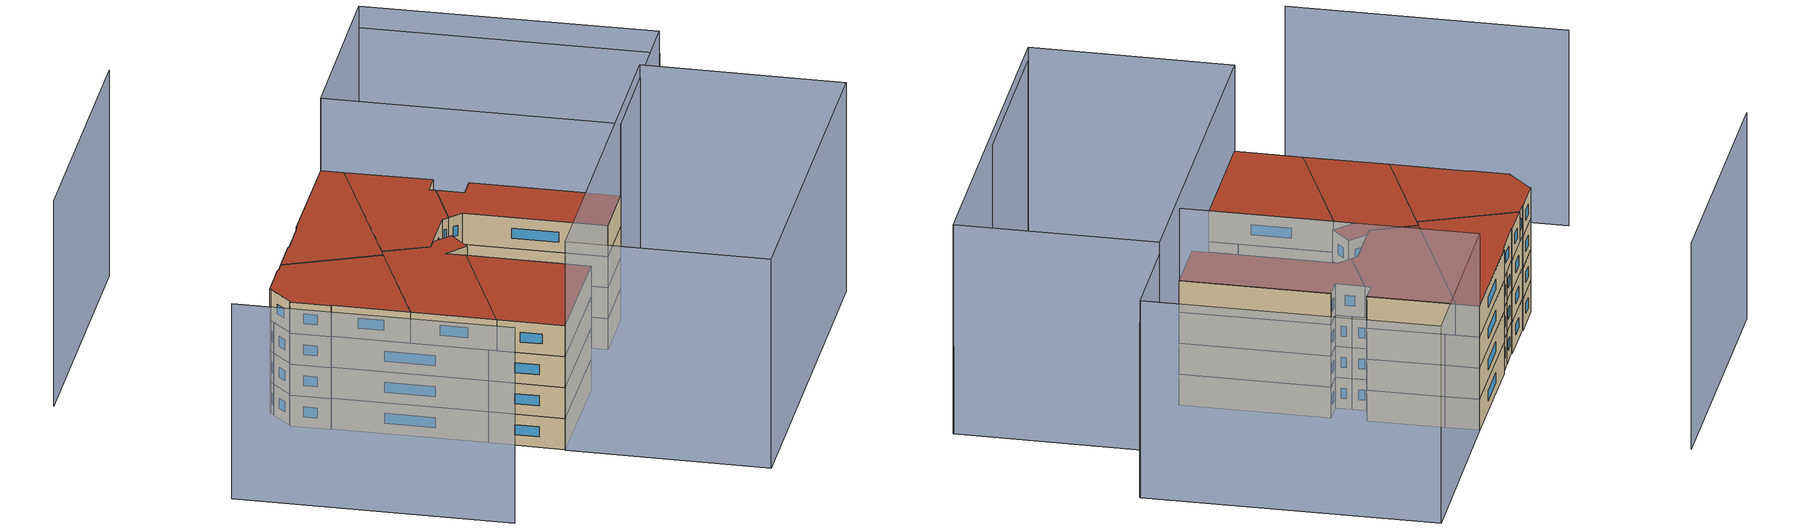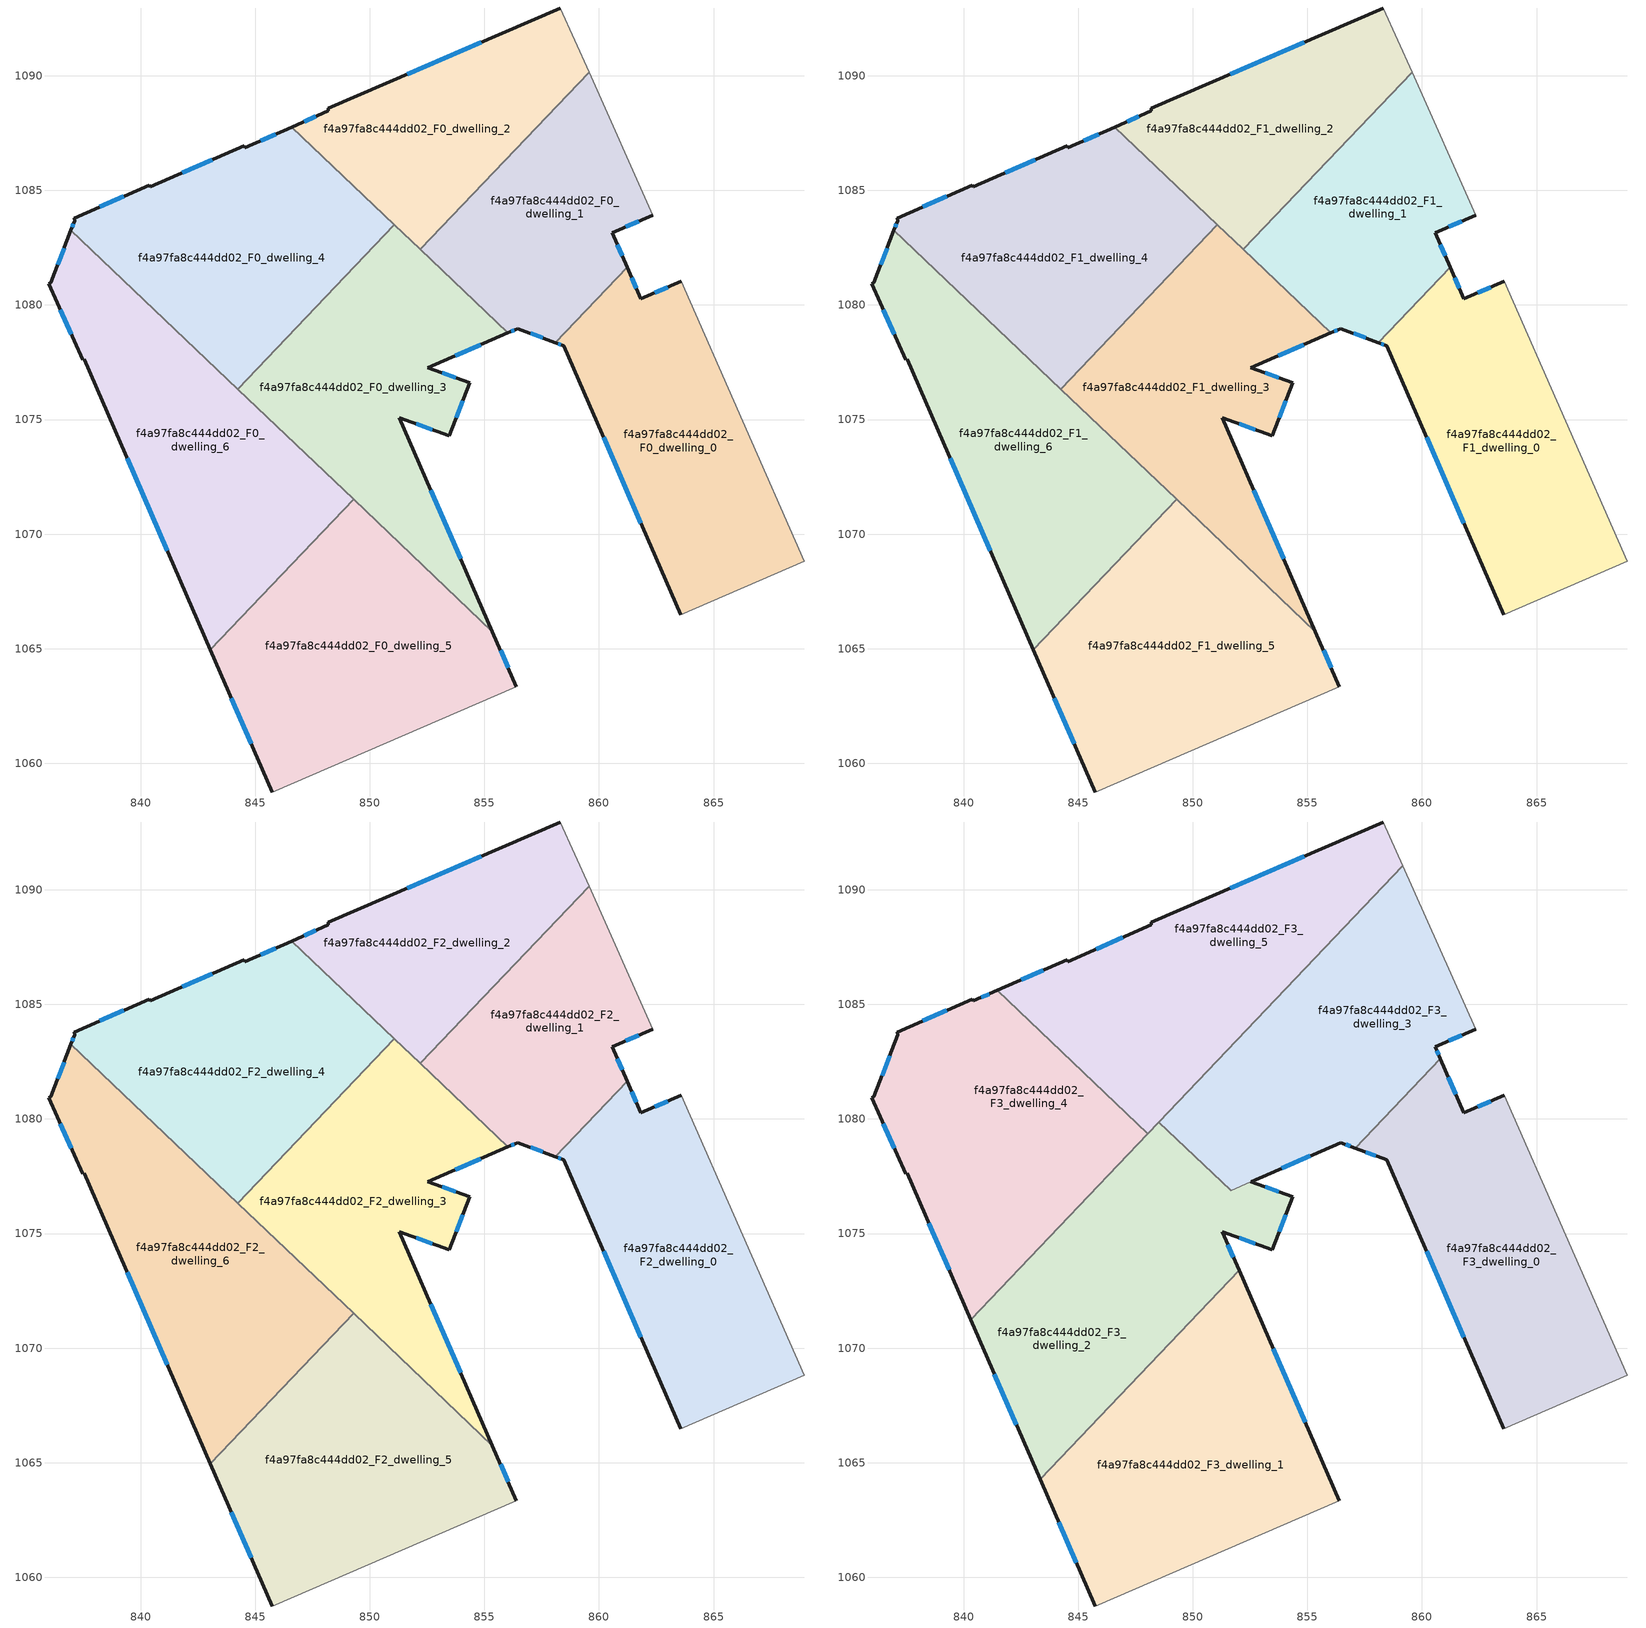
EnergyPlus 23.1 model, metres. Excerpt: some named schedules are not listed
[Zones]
f4a97fa8c444dd02_F0_dwelling_0
 floor ground (EU_floor_Construction): 863.6,1081.04 868.95,1068.82 863.57,1066.47 858.46,1078.21 858.09,1078.35 861.23,1081.64 861.83,1080.27 z0
 wall outside (EU_wall_Construction): 858.09,1078.35 858.46,1078.21 863.57,1066.47 / 863.6,1081.04 861.83,1080.27 861.23,1081.64 z0:3
 wall to f4a97fa8c444dd02_F0_dwelling_1 (EU_wall_Construction): 861.23,1081.64 858.09,1078.35 z0:3
 wall adiabatic (EU_wall_Construction): 863.57,1066.47 868.95,1068.82 863.6,1081.04 z0:3
 window (EU_Window_Construction): 860.2,1074.22 861.83,1070.47 / 858.22,1078.3 858.33,1078.26 / 861.63,1080.74 861.44,1081.18 / 863,1080.78 862.43,1080.53 z1.02:1.98
f4a97fa8c444dd02_F0_dwelling_1
 floor ground (EU_floor_Construction): 859.56,1090.16 862.35,1083.92 860.57,1083.15 861.23,1081.64 858.09,1078.35 856.45,1078.97 856.03,1078.78 852.2,1082.42 z0
 wall outside (EU_wall_Construction): 861.23,1081.64 860.57,1083.15 862.35,1083.92 / 856.03,1078.78 856.45,1078.97 858.09,1078.35 z0:3
 wall to f4a97fa8c444dd02_F0_dwelling_2 (EU_wall_Construction): 859.56,1090.16 852.2,1082.42 z0:3
 wall adiabatic (EU_wall_Construction): 862.35,1083.92 859.56,1090.16 z0:3
 wall to f4a97fa8c444dd02_F0_dwelling_3 (EU_wall_Construction): 852.2,1082.42 856.03,1078.78 z0:3
 window (EU_Window_Construction): 861.01,1082.16 860.8,1082.64 / 857.01,1078.76 857.54,1078.56 / 856.17,1078.85 856.31,1078.9 / 861.18,1083.41 861.74,1083.66 z1.02:1.98
f4a97fa8c444dd02_F0_dwelling_2
 floor ground (EU_floor_Construction): 858.31,1092.96 859.56,1090.16 852.2,1082.42 846.59,1087.76 848.19,1088.47 848.18,1088.57 z0
 wall outside (EU_wall_Construction): 858.31,1092.96 848.18,1088.57 848.19,1088.47 846.59,1087.76 z0:3
 wall adiabatic (EU_wall_Construction): 859.56,1090.16 858.31,1092.96 z0:3
 wall to f4a97fa8c444dd02_F0_dwelling_4 (EU_wall_Construction): 846.59,1087.76 851.07,1083.5 z0:3
 wall to f4a97fa8c444dd02_F0_dwelling_3 (EU_wall_Construction): 851.07,1083.5 852.2,1082.42 z0:3
 window (EU_Window_Construction): 847.64,1088.23 847.14,1088 / 854.87,1091.47 851.63,1090.06 z1.02:1.98
f4a97fa8c444dd02_F0_dwelling_3
 floor ground (EU_floor_Construction): 856.03,1078.78 852.54,1077.26 854.37,1076.6 853.47,1074.29 851.28,1075.09 855.35,1065.74 844.24,1076.33 851.07,1083.5 z0
 wall outside (EU_wall_Construction): 855.35,1065.74 851.28,1075.09 853.47,1074.29 854.37,1076.6 852.54,1077.26 856.03,1078.78 z0:3
 wall to f4a97fa8c444dd02_F0_dwelling_4 (EU_wall_Construction): 851.07,1083.5 844.24,1076.33 z0:3
 wall to f4a97fa8c444dd02_F0_dwelling_5 (EU_wall_Construction): 849.29,1071.52 855.35,1065.74 z0:3
 wall to f4a97fa8c444dd02_F0_dwelling_6 (EU_wall_Construction): 844.24,1076.33 849.29,1071.52 z0:3
 window (EU_Window_Construction): 853.72,1077.78 854.84,1078.26 / 853.74,1076.83 853.16,1077.04 / 853.77,1075.07 854.06,1075.81 / 852.03,1074.82 852.72,1074.56 / 853.97,1068.92 852.67,1071.91 z1.02:1.98
f4a97fa8c444dd02_F0_dwelling_4
 floor ground (EU_floor_Construction): 851.07,1083.5 844.24,1076.33 836.96,1083.25 837.13,1083.68 837.11,1083.79 840.37,1085.22 840.42,1085.15 844.52,1086.95 844.55,1086.86 846.59,1087.76 z0
 wall outside (EU_wall_Construction): 846.59,1087.76 844.55,1086.86 844.52,1086.95 840.42,1085.15 840.37,1085.22 837.11,1083.79 837.13,1083.68 836.96,1083.25 z0:3
 wall to f4a97fa8c444dd02_F0_dwelling_6 (EU_wall_Construction): 836.96,1083.25 844.24,1076.33 z0:3
 window (EU_Window_Construction): 839.26,1084.73 838.22,1084.28 / 843.12,1086.34 841.81,1085.76 / 845.9,1087.45 845.25,1087.17 / 837.07,1083.54 837.02,1083.4 z1.02:1.98
f4a97fa8c444dd02_F0_dwelling_5
 floor ground (EU_floor_Construction): 855.35,1065.74 856.4,1063.35 845.74,1058.75 843.04,1064.95 849.29,1071.52 z0
 wall outside (EU_wall_Construction): 856.4,1063.35 855.35,1065.74 / 843.04,1064.95 845.74,1058.75 z0:3
 wall adiabatic (EU_wall_Construction): 845.74,1058.75 856.4,1063.35 z0:3
 wall to f4a97fa8c444dd02_F0_dwelling_6 (EU_wall_Construction): 849.29,1071.52 843.04,1064.95 z0:3
 window (EU_Window_Construction): 856.04,1064.16 855.71,1064.93 / 843.96,1062.84 844.82,1060.86 z1.02:1.98
f4a97fa8c444dd02_F0_dwelling_6
 floor ground (EU_floor_Construction): 849.29,1071.52 843.04,1064.95 837.54,1077.64 837.46,1077.61 836,1080.92 836.09,1080.97 836.96,1083.25 z0
 wall outside (EU_wall_Construction): 836.96,1083.25 836.09,1080.97 836,1080.92 837.46,1077.61 837.54,1077.64 843.04,1064.95 z0:3
 window (EU_Window_Construction): 836.67,1082.47 836.39,1081.75 / 839.41,1073.32 841.17,1069.27 / 836.5,1079.79 836.97,1078.73 z1.02:1.98
f4a97fa8c444dd02_F1_dwelling_0
 floor to f4a97fa8c444dd02_F0_dwelling_0 (EU_floor_Construction): 863.6,1081.04 868.95,1068.82 863.57,1066.47 858.46,1078.21 858.09,1078.35 861.23,1081.64 861.83,1080.27 z3
 wall outside (EU_wall_Construction): 858.09,1078.35 858.46,1078.21 863.57,1066.47 / 863.6,1081.04 861.83,1080.27 861.23,1081.64 z3:6
 wall to f4a97fa8c444dd02_F1_dwelling_1 (EU_wall_Construction): 861.23,1081.64 858.09,1078.35 z3:6
 wall adiabatic (EU_wall_Construction): 863.57,1066.47 868.95,1068.82 863.6,1081.04 z3:6
 window (EU_Window_Construction): 860.2,1074.22 861.83,1070.47 / 858.22,1078.3 858.33,1078.26 / 861.63,1080.74 861.44,1081.18 / 863,1080.78 862.43,1080.53 z4.02:4.98
f4a97fa8c444dd02_F1_dwelling_1
 floor to f4a97fa8c444dd02_F0_dwelling_1 (EU_floor_Construction): 859.56,1090.16 862.35,1083.92 860.57,1083.15 861.23,1081.64 858.09,1078.35 856.45,1078.97 856.03,1078.78 852.2,1082.42 z3
 wall outside (EU_wall_Construction): 861.23,1081.64 860.57,1083.15 862.35,1083.92 / 856.03,1078.78 856.45,1078.97 858.09,1078.35 z3:6
 wall to f4a97fa8c444dd02_F1_dwelling_2 (EU_wall_Construction): 859.56,1090.16 852.2,1082.42 z3:6
 wall adiabatic (EU_wall_Construction): 862.35,1083.92 859.56,1090.16 z3:6
 wall to f4a97fa8c444dd02_F1_dwelling_3 (EU_wall_Construction): 852.2,1082.42 856.03,1078.78 z3:6
 window (EU_Window_Construction): 861.01,1082.16 860.8,1082.64 / 857.01,1078.76 857.54,1078.56 / 856.17,1078.85 856.31,1078.9 / 861.18,1083.41 861.74,1083.66 z4.02:4.98
f4a97fa8c444dd02_F1_dwelling_2
 floor to f4a97fa8c444dd02_F0_dwelling_2 (EU_floor_Construction): 858.31,1092.96 859.56,1090.16 852.2,1082.42 846.59,1087.76 848.19,1088.47 848.18,1088.57 z3
 wall outside (EU_wall_Construction): 858.31,1092.96 848.18,1088.57 848.19,1088.47 846.59,1087.76 z3:6
 wall adiabatic (EU_wall_Construction): 859.56,1090.16 858.31,1092.96 z3:6
 wall to f4a97fa8c444dd02_F1_dwelling_4 (EU_wall_Construction): 846.59,1087.76 851.07,1083.5 z3:6
 wall to f4a97fa8c444dd02_F1_dwelling_3 (EU_wall_Construction): 851.07,1083.5 852.2,1082.42 z3:6
 window (EU_Window_Construction): 847.64,1088.23 847.14,1088 / 854.87,1091.47 851.63,1090.06 z4.02:4.98
f4a97fa8c444dd02_F1_dwelling_3
 floor to f4a97fa8c444dd02_F0_dwelling_3 (EU_floor_Construction): 856.03,1078.78 852.54,1077.26 854.37,1076.6 853.47,1074.29 851.28,1075.09 855.35,1065.74 844.24,1076.33 851.07,1083.5 z3
 wall outside (EU_wall_Construction): 855.35,1065.74 851.28,1075.09 853.47,1074.29 854.37,1076.6 852.54,1077.26 856.03,1078.78 z3:6
 wall to f4a97fa8c444dd02_F1_dwelling_4 (EU_wall_Construction): 851.07,1083.5 844.24,1076.33 z3:6
 wall to f4a97fa8c444dd02_F1_dwelling_5 (EU_wall_Construction): 849.29,1071.52 855.35,1065.74 z3:6
 wall to f4a97fa8c444dd02_F1_dwelling_6 (EU_wall_Construction): 844.24,1076.33 849.29,1071.52 z3:6
 window (EU_Window_Construction): 853.72,1077.78 854.84,1078.26 / 853.74,1076.83 853.16,1077.04 / 853.77,1075.07 854.06,1075.81 / 852.03,1074.82 852.72,1074.56 / 853.97,1068.92 852.67,1071.91 z4.02:4.98
f4a97fa8c444dd02_F1_dwelling_4
 floor to f4a97fa8c444dd02_F0_dwelling_4 (EU_floor_Construction): 851.07,1083.5 844.24,1076.33 836.96,1083.25 837.13,1083.68 837.11,1083.79 840.37,1085.22 840.42,1085.15 844.52,1086.95 844.55,1086.86 846.59,1087.76 z3
 wall outside (EU_wall_Construction): 846.59,1087.76 844.55,1086.86 844.52,1086.95 840.42,1085.15 840.37,1085.22 837.11,1083.79 837.13,1083.68 836.96,1083.25 z3:6
 wall to f4a97fa8c444dd02_F1_dwelling_6 (EU_wall_Construction): 836.96,1083.25 844.24,1076.33 z3:6
 window (EU_Window_Construction): 839.26,1084.73 838.22,1084.28 / 843.12,1086.34 841.81,1085.76 / 845.9,1087.45 845.25,1087.17 / 837.07,1083.54 837.02,1083.4 z4.02:4.98
f4a97fa8c444dd02_F1_dwelling_5
 floor to f4a97fa8c444dd02_F0_dwelling_5 (EU_floor_Construction): 855.35,1065.74 856.4,1063.35 845.74,1058.75 843.04,1064.95 849.29,1071.52 z3
 wall outside (EU_wall_Construction): 856.4,1063.35 855.35,1065.74 / 843.04,1064.95 845.74,1058.75 z3:6
 wall adiabatic (EU_wall_Construction): 845.74,1058.75 856.4,1063.35 z3:6
 wall to f4a97fa8c444dd02_F1_dwelling_6 (EU_wall_Construction): 849.29,1071.52 843.04,1064.95 z3:6
 window (EU_Window_Construction): 856.04,1064.16 855.71,1064.93 / 843.96,1062.84 844.82,1060.86 z4.02:4.98
f4a97fa8c444dd02_F1_dwelling_6
 floor to f4a97fa8c444dd02_F0_dwelling_6 (EU_floor_Construction): 849.29,1071.52 843.04,1064.95 837.54,1077.64 837.46,1077.61 836,1080.92 836.09,1080.97 836.96,1083.25 z3
 wall outside (EU_wall_Construction): 836.96,1083.25 836.09,1080.97 836,1080.92 837.46,1077.61 837.54,1077.64 843.04,1064.95 z3:6
 window (EU_Window_Construction): 836.67,1082.47 836.39,1081.75 / 839.41,1073.32 841.17,1069.27 / 836.5,1079.79 836.97,1078.73 z4.02:4.98
f4a97fa8c444dd02_F2_dwelling_0
 floor to f4a97fa8c444dd02_F1_dwelling_0 (EU_floor_Construction): 863.6,1081.04 868.95,1068.82 863.57,1066.47 858.46,1078.21 858.09,1078.35 861.23,1081.64 861.83,1080.27 z6
 wall outside (EU_wall_Construction): 858.09,1078.35 858.46,1078.21 863.57,1066.47 / 863.6,1081.04 861.83,1080.27 861.23,1081.64 z6:9
 wall to f4a97fa8c444dd02_F2_dwelling_1 (EU_wall_Construction): 861.23,1081.64 858.09,1078.35 z6:9
 wall adiabatic (EU_wall_Construction): 863.57,1066.47 868.95,1068.82 863.6,1081.04 z6:9
 window (EU_Window_Construction): 860.2,1074.22 861.83,1070.47 / 858.22,1078.3 858.33,1078.26 / 861.63,1080.74 861.44,1081.18 / 863,1080.78 862.43,1080.53 z7.02:7.98
f4a97fa8c444dd02_F2_dwelling_1
 floor to f4a97fa8c444dd02_F1_dwelling_1 (EU_floor_Construction): 859.56,1090.16 862.35,1083.92 860.57,1083.15 861.23,1081.64 858.09,1078.35 856.45,1078.97 856.03,1078.78 852.2,1082.42 z6
 wall outside (EU_wall_Construction): 861.23,1081.64 860.57,1083.15 862.35,1083.92 / 856.03,1078.78 856.45,1078.97 858.09,1078.35 z6:9
 wall to f4a97fa8c444dd02_F2_dwelling_2 (EU_wall_Construction): 859.56,1090.16 852.2,1082.42 z6:9
 wall adiabatic (EU_wall_Construction): 862.35,1083.92 859.56,1090.16 z6:9
 wall to f4a97fa8c444dd02_F2_dwelling_3 (EU_wall_Construction): 852.2,1082.42 856.03,1078.78 z6:9
 window (EU_Window_Construction): 861.01,1082.16 860.8,1082.64 / 857.01,1078.76 857.54,1078.56 / 856.17,1078.85 856.31,1078.9 / 861.18,1083.41 861.74,1083.66 z7.02:7.98
f4a97fa8c444dd02_F2_dwelling_2
 floor to f4a97fa8c444dd02_F1_dwelling_2 (EU_floor_Construction): 858.31,1092.96 859.56,1090.16 852.2,1082.42 846.59,1087.76 848.19,1088.47 848.18,1088.57 z6
 wall outside (EU_wall_Construction): 858.31,1092.96 848.18,1088.57 848.19,1088.47 846.59,1087.76 z6:9
 wall adiabatic (EU_wall_Construction): 859.56,1090.16 858.31,1092.96 z6:9
 wall to f4a97fa8c444dd02_F2_dwelling_4 (EU_wall_Construction): 846.59,1087.76 851.07,1083.5 z6:9
 wall to f4a97fa8c444dd02_F2_dwelling_3 (EU_wall_Construction): 851.07,1083.5 852.2,1082.42 z6:9
 window (EU_Window_Construction): 847.64,1088.23 847.14,1088 / 854.87,1091.47 851.63,1090.06 z7.02:7.98
f4a97fa8c444dd02_F2_dwelling_3
 floor to f4a97fa8c444dd02_F1_dwelling_3 (EU_floor_Construction): 856.03,1078.78 852.54,1077.26 854.37,1076.6 853.47,1074.29 851.28,1075.09 855.35,1065.74 844.24,1076.33 851.07,1083.5 z6
 wall outside (EU_wall_Construction): 855.35,1065.74 851.28,1075.09 853.47,1074.29 854.37,1076.6 852.54,1077.26 856.03,1078.78 z6:9
 wall to f4a97fa8c444dd02_F2_dwelling_4 (EU_wall_Construction): 851.07,1083.5 844.24,1076.33 z6:9
 wall to f4a97fa8c444dd02_F2_dwelling_5 (EU_wall_Construction): 849.29,1071.52 855.35,1065.74 z6:9
 wall to f4a97fa8c444dd02_F2_dwelling_6 (EU_wall_Construction): 844.24,1076.33 849.29,1071.52 z6:9
 window (EU_Window_Construction): 853.72,1077.78 854.84,1078.26 / 853.74,1076.83 853.16,1077.04 / 853.77,1075.07 854.06,1075.81 / 852.03,1074.82 852.72,1074.56 / 853.97,1068.92 852.67,1071.91 z7.02:7.98
f4a97fa8c444dd02_F2_dwelling_4
 floor to f4a97fa8c444dd02_F1_dwelling_4 (EU_floor_Construction): 851.07,1083.5 844.24,1076.33 836.96,1083.25 837.13,1083.68 837.11,1083.79 840.37,1085.22 840.42,1085.15 844.52,1086.95 844.55,1086.86 846.59,1087.76 z6
 wall outside (EU_wall_Construction): 846.59,1087.76 844.55,1086.86 844.52,1086.95 840.42,1085.15 840.37,1085.22 837.11,1083.79 837.13,1083.68 836.96,1083.25 z6:9
 wall to f4a97fa8c444dd02_F2_dwelling_6 (EU_wall_Construction): 836.96,1083.25 844.24,1076.33 z6:9
 window (EU_Window_Construction): 839.26,1084.73 838.22,1084.28 / 843.12,1086.34 841.81,1085.76 / 845.9,1087.45 845.25,1087.17 / 837.07,1083.54 837.02,1083.4 z7.02:7.98
f4a97fa8c444dd02_F2_dwelling_5
 floor to f4a97fa8c444dd02_F1_dwelling_5 (EU_floor_Construction): 855.35,1065.74 856.4,1063.35 845.74,1058.75 843.04,1064.95 849.29,1071.52 z6
 wall outside (EU_wall_Construction): 856.4,1063.35 855.35,1065.74 / 843.04,1064.95 845.74,1058.75 z6:9
 wall adiabatic (EU_wall_Construction): 845.74,1058.75 856.4,1063.35 z6:9
 wall to f4a97fa8c444dd02_F2_dwelling_6 (EU_wall_Construction): 849.29,1071.52 843.04,1064.95 z6:9
 window (EU_Window_Construction): 856.04,1064.16 855.71,1064.93 / 843.96,1062.84 844.82,1060.86 z7.02:7.98
f4a97fa8c444dd02_F2_dwelling_6
 floor to f4a97fa8c444dd02_F1_dwelling_6 (EU_floor_Construction): 849.29,1071.52 843.04,1064.95 837.54,1077.64 837.46,1077.61 836,1080.92 836.09,1080.97 836.96,1083.25 z6
 wall outside (EU_wall_Construction): 836.96,1083.25 836.09,1080.97 836,1080.92 837.46,1077.61 837.54,1077.64 843.04,1064.95 z6:9
 window (EU_Window_Construction): 836.67,1082.47 836.39,1081.75 / 839.41,1073.32 841.17,1069.27 / 836.5,1079.79 836.97,1078.73 z7.02:7.98
f4a97fa8c444dd02_F3_dwelling_0
 floor to f4a97fa8c444dd02_F2_dwelling_0 (EU_floor_Construction): 863.6,1081.04 868.95,1068.82 863.57,1066.47 858.46,1078.21 858.09,1078.35 861.23,1081.64 861.83,1080.27 z9
 floor to f4a97fa8c444dd02_F2_dwelling_1 (EU_floor_Construction): 860.8,1082.63 861.23,1081.64 858.09,1078.35 857.09,1078.73 z9
 wall outside (EU_wall_Construction): 857.09,1078.73 858.46,1078.21 863.57,1066.47 / 863.6,1081.04 861.83,1080.27 860.8,1082.63 z9:12
 wall adiabatic (EU_wall_Construction): 863.57,1066.47 868.95,1068.82 863.6,1081.04 z9:12
 wall to f4a97fa8c444dd02_F3_dwelling_3 (EU_wall_Construction): 860.8,1082.63 857.09,1078.73 z9:12
 window (EU_Window_Construction): 860.2,1074.22 861.83,1070.47 / 857.55,1078.55 857.99,1078.39 / 861.48,1081.07 861.15,1081.83 / 863,1080.78 862.43,1080.53 z10.02:10.98
 roof outside (EU_roof_Construction): 868.95,1068.82 863.6,1081.04 861.83,1080.27 860.8,1082.63 857.09,1078.73 858.46,1078.21 863.57,1066.47 z12
f4a97fa8c444dd02_F3_dwelling_1
 floor to f4a97fa8c444dd02_F2_dwelling_5 (EU_floor_Construction): 855.35,1065.74 856.4,1063.35 845.74,1058.75 843.34,1064.28 849.78,1071.05 z9
 floor to f4a97fa8c444dd02_F2_dwelling_3 (EU_floor_Construction): 852.02,1073.4 855.35,1065.74 849.78,1071.05 z9
 wall outside (EU_wall_Construction): 843.33,1064.28 845.74,1058.75 / 856.4,1063.35 852.02,1073.4 z9:12
 wall adiabatic (EU_wall_Construction): 845.74,1058.75 856.4,1063.35 z9:12
 wall to f4a97fa8c444dd02_F3_dwelling_2 (EU_wall_Construction): 852.02,1073.4 843.33,1064.28 z9:12
 window (EU_Window_Construction): 844.15,1062.4 844.92,1060.63 / 854.91,1066.77 853.51,1069.98 z10.02:10.98
 roof outside (EU_roof_Construction): 856.4,1063.35 852.02,1073.4 843.33,1064.28 845.74,1058.75 z12
f4a97fa8c444dd02_F3_dwelling_2
 floor to f4a97fa8c444dd02_F2_dwelling_6 (EU_floor_Construction): 849.29,1071.52 843.04,1064.95 840.31,1071.24 844.72,1075.87 z9
 floor to f4a97fa8c444dd02_F2_dwelling_5 (EU_floor_Construction): 849.78,1071.05 843.34,1064.28 843.04,1064.95 849.29,1071.52 z9
 floor to f4a97fa8c444dd02_F2_dwelling_3 (EU_floor_Construction): 852.54,1077.26 854.37,1076.6 853.47,1074.29 851.28,1075.09 852.02,1073.4 849.78,1071.05 844.72,1075.87 848.52,1079.86 851.66,1076.88 z9
 wall outside (EU_wall_Construction): 840.31,1071.24 843.33,1064.28 / 852.02,1073.4 851.28,1075.09 853.47,1074.29 854.37,1076.6 852.54,1077.26 z9:12
 wall to f4a97fa8c444dd02_F3_dwelling_3 (EU_wall_Construction): 852.54,1077.26 851.66,1076.88 848.52,1079.86 z9:12
 wall to f4a97fa8c444dd02_F3_dwelling_4 (EU_wall_Construction): 848.04,1079.35 840.31,1071.24 z9:12
 wall to f4a97fa8c444dd02_F3_dwelling_5 (EU_wall_Construction): 848.52,1079.86 848.04,1079.35 z9:12
 window (EU_Window_Construction): 841.34,1068.87 842.31,1066.65 / 853.74,1076.83 853.16,1077.04 / 853.77,1075.07 854.06,1075.81 / 852.03,1074.82 852.72,1074.56 / 851.77,1073.98 851.53,1074.52 z10.02:10.98
 roof outside (EU_roof_Construction): 852.02,1073.4 851.28,1075.09 853.47,1074.29 854.37,1076.6 852.54,1077.26 851.66,1076.88 848.52,1079.86 840.31,1071.24 843.33,1064.28 z12
f4a97fa8c444dd02_F3_dwelling_3
 floor to f4a97fa8c444dd02_F2_dwelling_1 (EU_floor_Construction): 859.56,1090.16 862.35,1083.92 860.57,1083.15 860.8,1082.63 857.09,1078.73 856.45,1078.97 856.03,1078.78 852.2,1082.42 z9
 floor to f4a97fa8c444dd02_F2_dwelling_3 (EU_floor_Construction): 856.03,1078.78 851.66,1076.88 848.52,1079.86 851.55,1083.04 z9
 floor to f4a97fa8c444dd02_F2_dwelling_2 (EU_floor_Construction): 859.17,1091.05 859.56,1090.16 852.2,1082.42 851.55,1083.04 z9
 wall outside (EU_wall_Construction): 860.8,1082.63 860.57,1083.15 862.35,1083.92 / 852.54,1077.26 856.45,1078.97 857.09,1078.73 z9:12
 wall adiabatic (EU_wall_Construction): 862.35,1083.92 859.17,1091.05 z9:12
 wall to f4a97fa8c444dd02_F3_dwelling_5 (EU_wall_Construction): 859.17,1091.05 848.52,1079.86 z9:12
 window (EU_Window_Construction): 861.18,1083.41 861.74,1083.66 / 860.72,1082.81 860.65,1082.97 / 856.67,1078.89 856.87,1078.81 / 853.87,1077.84 855.12,1078.39 z10.02:10.98
 roof outside (EU_roof_Construction): 857.09,1078.73 860.8,1082.63 860.57,1083.15 862.35,1083.92 859.17,1091.05 848.52,1079.86 851.66,1076.88 856.45,1078.97 z12
f4a97fa8c444dd02_F3_dwelling_4
 floor to f4a97fa8c444dd02_F2_dwelling_4 (EU_floor_Construction): 847.56,1079.81 844.24,1076.33 836.96,1083.25 837.13,1083.68 837.11,1083.79 840.37,1085.22 840.42,1085.15 841.47,1085.61 z9
 floor to f4a97fa8c444dd02_F2_dwelling_6 (EU_floor_Construction): 844.72,1075.87 840.31,1071.24 837.54,1077.64 837.46,1077.61 836,1080.92 836.09,1080.97 836.96,1083.25 z9
 floor to f4a97fa8c444dd02_F2_dwelling_3 (EU_floor_Construction): 848.04,1079.35 844.72,1075.87 844.24,1076.33 847.56,1079.81 z9
 wall outside (EU_wall_Construction): 841.47,1085.61 840.42,1085.15 840.37,1085.22 837.11,1083.79 837.13,1083.68 836.09,1080.97 836,1080.92 837.46,1077.61 837.54,1077.64 840.31,1071.24 z9:12
 wall to f4a97fa8c444dd02_F3_dwelling_5 (EU_wall_Construction): 848.04,1079.35 841.47,1085.61 z9:12
 window (EU_Window_Construction): 836.5,1079.79 836.97,1078.73 / 836.77,1082.76 836.44,1081.89 / 839.26,1084.73 838.22,1084.28 / 841.11,1085.45 840.77,1085.3 / 838.48,1075.46 839.37,1073.42 z10.02:10.98
 roof outside (EU_roof_Construction): 840.31,1071.24 848.04,1079.35 841.47,1085.61 840.42,1085.15 840.37,1085.22 837.11,1083.79 837.13,1083.68 836.09,1080.97 836,1080.92 837.46,1077.61 837.54,1077.64 z12
f4a97fa8c444dd02_F3_dwelling_5
 floor to f4a97fa8c444dd02_F2_dwelling_2 (EU_floor_Construction): 858.31,1092.96 859.17,1091.05 851.55,1083.04 846.59,1087.76 848.19,1088.47 848.18,1088.57 z9
 floor to f4a97fa8c444dd02_F2_dwelling_4 (EU_floor_Construction): 851.07,1083.5 847.56,1079.81 841.47,1085.61 844.52,1086.95 844.55,1086.86 846.59,1087.76 z9
 floor to f4a97fa8c444dd02_F2_dwelling_3 (EU_floor_Construction): 851.55,1083.04 848.04,1079.35 847.56,1079.81 851.07,1083.5 z9
 wall outside (EU_wall_Construction): 858.31,1092.96 848.18,1088.57 848.19,1088.47 844.55,1086.86 844.52,1086.95 841.47,1085.61 z9:12
 wall adiabatic (EU_wall_Construction): 859.17,1091.05 858.31,1092.96 z9:12
 window (EU_Window_Construction): 843.48,1086.49 842.51,1086.07 / 846.95,1087.92 845.79,1087.41 / 854.87,1091.47 851.63,1090.06 z10.02:10.98
 roof outside (EU_roof_Construction): 848.04,1079.35 859.17,1091.05 858.31,1092.96 848.18,1088.57 848.19,1088.47 844.55,1086.86 844.52,1086.95 841.47,1085.61 z12
shading: 853.03,1042.16 867.91,1048.65 / 874.79,1100.21 885.42,1076.04 / 885.42,1076.04 868.95,1068.79 / 868.95,1068.79 858.32,1092.96 / 858.32,1092.96 874.79,1100.21 z0:19; 876.17,1052.25 884.42,1055.86 z0:8.5; 884.43,1055.82 852.81,1042.06 / 852.81,1042.06 845.58,1058.68 / 845.58,1058.68 877.2,1072.44 / 877.2,1072.44 884.43,1055.82 z0:20.2; 821.67,1077.2 831.63,1054.44 z0:18.9; 885.4,1075.96 874.82,1100.15 z0:16.9; 851.01,1110.05 827.68,1099.92 z0:19.9
[Building]
EU S2 Campaign: North Axis=0; Terrain=City; Solar Distribution=FullExterior
[Site:Location]
Vienna: Latitude=48; Longitude=16.5; Time Zone=1; Elevation=183
[SizingPeriod:WeatherFileDays]
AnnualSizingPeriod: Begin Month=1; Begin Day of Month=1; End Month=12; End Day of Month=31; Day of Week for Start Day=Monday; Use Weather File Daylight Saving Period=No; Use Weather File Rain and Snow Indicators=No
[MATERIAL]
EU_InternalMass_Material: Roughness=MediumRough; Thickness=0.1; Conductivity=1; Density=1800; Specific Heat=900; Thermal Absorptance=0.9; Solar Absorptance=0.7; Visible Absorptance=0.7
[MATERIAL:NOMASS] Roughness=MediumRough; Thermal Absorptance=0.9; Solar Absorptance=0.7; Visible Absorptance=0.7
Name | Thermal Resistance
EU_wall_NoMass | 0.942466
EU_roof_NoMass | 0.551687
EU_floor_NoMass | 0.66527
[WINDOWMATERIAL:SIMPLEGLAZINGSYSTEM]
EU_Window_SimpleGlazing: UFactor=2.03367; Solar Heat Gain Coefficient=0.65; Visible Transmittance=0.65
[CONSTRUCTION]
EU_wall_Construction: EU_wall_NoMass
EU_roof_Construction: EU_roof_NoMass
EU_floor_Construction: EU_floor_NoMass
EU_Window_Construction: EU_Window_SimpleGlazing
EU_InternalMass_Construction: EU_InternalMass_Material
[ZONE] Type=1; Multiplier=1; Ceiling Height=autocalculate; Floor Area=autocalculate; Part of Total Floor Area=Yes
Name | Volume
f4a97fa8c444dd02_F0_dwelling_0; f4a97fa8c444dd02_F1_dwelling_0; f4a97fa8c444dd02_F2_dwelling_0 | 242.459
f4a97fa8c444dd02_F3_dwelling_0 | 257.21
f4a97fa8c444dd02_F0_dwelling_1; f4a97fa8c444dd02_F1_dwelling_1; f4a97fa8c444dd02_F2_dwelling_1 | 184.709
f4a97fa8c444dd02_F3_dwelling_1 | 295.868
f4a97fa8c444dd02_F0_dwelling_2; f4a97fa8c444dd02_F1_dwelling_2; f4a97fa8c444dd02_F2_dwelling_2 | 184.712
f4a97fa8c444dd02_F3_dwelling_2 | 286.566
f4a97fa8c444dd02_F0_dwelling_3; f4a97fa8c444dd02_F1_dwelling_3; f4a97fa8c444dd02_F2_dwelling_3 | 248.155
f4a97fa8c444dd02_F3_dwelling_3 | 268.571
f4a97fa8c444dd02_F0_dwelling_4; f4a97fa8c444dd02_F1_dwelling_4; f4a97fa8c444dd02_F2_dwelling_4 | 248.172
f4a97fa8c444dd02_F3_dwelling_4 | 277.055
f4a97fa8c444dd02_F0_dwelling_5; f4a97fa8c444dd02_F1_dwelling_5; f4a97fa8c444dd02_F2_dwelling_5 | 277.041
f4a97fa8c444dd02_F3_dwelling_5 | 277.048
f4a97fa8c444dd02_F0_dwelling_6; f4a97fa8c444dd02_F1_dwelling_6; f4a97fa8c444dd02_F2_dwelling_6 | 277.053
[INTERNALMASS] Construction=EU_InternalMass_Construction
Name | Zone or ZoneList | Surface Area
f4a97fa8c444dd02_F0_dwelling_0_EU_InternalMass | f4a97fa8c444dd02_F0_dwelling_0 | 80.8202
f4a97fa8c444dd02_F0_dwelling_1_EU_InternalMass | f4a97fa8c444dd02_F0_dwelling_1 | 61.5695
f4a97fa8c444dd02_F0_dwelling_2_EU_InternalMass | f4a97fa8c444dd02_F0_dwelling_2 | 61.5707
f4a97fa8c444dd02_F0_dwelling_3_EU_InternalMass | f4a97fa8c444dd02_F0_dwelling_3 | 82.7186
f4a97fa8c444dd02_F0_dwelling_4_EU_InternalMass | f4a97fa8c444dd02_F0_dwelling_4 | 82.7238
f4a97fa8c444dd02_F0_dwelling_5_EU_InternalMass | f4a97fa8c444dd02_F0_dwelling_5 | 92.3471
f4a97fa8c444dd02_F0_dwelling_6_EU_InternalMass | f4a97fa8c444dd02_F0_dwelling_6 | 92.3574
f4a97fa8c444dd02_F1_dwelling_0_EU_InternalMass | f4a97fa8c444dd02_F1_dwelling_0 | 80.8202
f4a97fa8c444dd02_F1_dwelling_1_EU_InternalMass | f4a97fa8c444dd02_F1_dwelling_1 | 61.5695
f4a97fa8c444dd02_F1_dwelling_2_EU_InternalMass | f4a97fa8c444dd02_F1_dwelling_2 | 61.5707
f4a97fa8c444dd02_F1_dwelling_3_EU_InternalMass | f4a97fa8c444dd02_F1_dwelling_3 | 82.7186
f4a97fa8c444dd02_F1_dwelling_4_EU_InternalMass | f4a97fa8c444dd02_F1_dwelling_4 | 82.7238
f4a97fa8c444dd02_F1_dwelling_5_EU_InternalMass | f4a97fa8c444dd02_F1_dwelling_5 | 92.3471
f4a97fa8c444dd02_F1_dwelling_6_EU_InternalMass | f4a97fa8c444dd02_F1_dwelling_6 | 92.3574
f4a97fa8c444dd02_F2_dwelling_0_EU_InternalMass | f4a97fa8c444dd02_F2_dwelling_0 | 80.8202
f4a97fa8c444dd02_F2_dwelling_1_EU_InternalMass | f4a97fa8c444dd02_F2_dwelling_1 | 61.5695
f4a97fa8c444dd02_F2_dwelling_2_EU_InternalMass | f4a97fa8c444dd02_F2_dwelling_2 | 61.5707
f4a97fa8c444dd02_F2_dwelling_3_EU_InternalMass | f4a97fa8c444dd02_F2_dwelling_3 | 82.7186
f4a97fa8c444dd02_F2_dwelling_4_EU_InternalMass | f4a97fa8c444dd02_F2_dwelling_4 | 82.7238
f4a97fa8c444dd02_F2_dwelling_5_EU_InternalMass | f4a97fa8c444dd02_F2_dwelling_5 | 92.3471
f4a97fa8c444dd02_F2_dwelling_6_EU_InternalMass | f4a97fa8c444dd02_F2_dwelling_6 | 92.3574
f4a97fa8c444dd02_F3_dwelling_0_EU_InternalMass | f4a97fa8c444dd02_F3_dwelling_0 | 85.737
f4a97fa8c444dd02_F3_dwelling_1_EU_InternalMass | f4a97fa8c444dd02_F3_dwelling_1 | 98.6251
f4a97fa8c444dd02_F3_dwelling_2_EU_InternalMass | f4a97fa8c444dd02_F3_dwelling_2 | 95.518
f4a97fa8c444dd02_F3_dwelling_3_EU_InternalMass | f4a97fa8c444dd02_F3_dwelling_3 | 89.5243
f4a97fa8c444dd02_F3_dwelling_4_EU_InternalMass | f4a97fa8c444dd02_F3_dwelling_4 | 92.3501
f4a97fa8c444dd02_F3_dwelling_5_EU_InternalMass | f4a97fa8c444dd02_F3_dwelling_5 | 92.3513
[OTHEREQUIPMENT] Fuel Type=Electricity; Design Level Calculation Method=Watts/Area; Power per Zone Floor Area=1; Fraction Latent=0; Fraction Radiant=0; Fraction Lost=0; Carbon Dioxide Generation Rate=0; EndUse Subcategory=EU_Step8_InternalGains
Name | Zone or ZoneList or Space or SpaceList | Schedule
EU_Step8_InternalGain_f4a97fa8c444dd02_F0_dwelling_0_f000 | f4a97fa8c444dd02_F0_dwelling_0 | EU_Step8_GainSchedule_f4a97fa8c444dd02_F0_dwelling_0_f000
EU_Step8_InternalGain_f4a97fa8c444dd02_F0_dwelling_1_f000 | f4a97fa8c444dd02_F0_dwelling_1 | EU_Step8_GainSchedule_f4a97fa8c444dd02_F0_dwelling_1_f000
EU_Step8_InternalGain_f4a97fa8c444dd02_F0_dwelling_2_f000 | f4a97fa8c444dd02_F0_dwelling_2 | EU_Step8_GainSchedule_f4a97fa8c444dd02_F0_dwelling_2_f000
EU_Step8_InternalGain_f4a97fa8c444dd02_F0_dwelling_3_f000 | f4a97fa8c444dd02_F0_dwelling_3 | EU_Step8_GainSchedule_f4a97fa8c444dd02_F0_dwelling_3_f000
EU_Step8_InternalGain_f4a97fa8c444dd02_F0_dwelling_4_f000 | f4a97fa8c444dd02_F0_dwelling_4 | EU_Step8_GainSchedule_f4a97fa8c444dd02_F0_dwelling_4_f000
EU_Step8_InternalGain_f4a97fa8c444dd02_F0_dwelling_5_f000 | f4a97fa8c444dd02_F0_dwelling_5 | EU_Step8_GainSchedule_f4a97fa8c444dd02_F0_dwelling_5_f000
EU_Step8_InternalGain_f4a97fa8c444dd02_F0_dwelling_6_f000 | f4a97fa8c444dd02_F0_dwelling_6 | EU_Step8_GainSchedule_f4a97fa8c444dd02_F0_dwelling_6_f000
EU_Step8_InternalGain_f4a97fa8c444dd02_F1_dwelling_0_f000 | f4a97fa8c444dd02_F1_dwelling_0 | EU_Step8_GainSchedule_f4a97fa8c444dd02_F1_dwelling_0_f000
EU_Step8_InternalGain_f4a97fa8c444dd02_F1_dwelling_1_f000 | f4a97fa8c444dd02_F1_dwelling_1 | EU_Step8_GainSchedule_f4a97fa8c444dd02_F1_dwelling_1_f000
EU_Step8_InternalGain_f4a97fa8c444dd02_F1_dwelling_2_f000 | f4a97fa8c444dd02_F1_dwelling_2 | EU_Step8_GainSchedule_f4a97fa8c444dd02_F1_dwelling_2_f000
EU_Step8_InternalGain_f4a97fa8c444dd02_F1_dwelling_3_f000 | f4a97fa8c444dd02_F1_dwelling_3 | EU_Step8_GainSchedule_f4a97fa8c444dd02_F1_dwelling_3_f000
EU_Step8_InternalGain_f4a97fa8c444dd02_F1_dwelling_4_f000 | f4a97fa8c444dd02_F1_dwelling_4 | EU_Step8_GainSchedule_f4a97fa8c444dd02_F1_dwelling_4_f000
EU_Step8_InternalGain_f4a97fa8c444dd02_F1_dwelling_5_f000 | f4a97fa8c444dd02_F1_dwelling_5 | EU_Step8_GainSchedule_f4a97fa8c444dd02_F1_dwelling_5_f000
EU_Step8_InternalGain_f4a97fa8c444dd02_F1_dwelling_6_f000 | f4a97fa8c444dd02_F1_dwelling_6 | EU_Step8_GainSchedule_f4a97fa8c444dd02_F1_dwelling_6_f000
EU_Step8_InternalGain_f4a97fa8c444dd02_F2_dwelling_0_f000 | f4a97fa8c444dd02_F2_dwelling_0 | EU_Step8_GainSchedule_f4a97fa8c444dd02_F2_dwelling_0_f000
EU_Step8_InternalGain_f4a97fa8c444dd02_F2_dwelling_1_f000 | f4a97fa8c444dd02_F2_dwelling_1 | EU_Step8_GainSchedule_f4a97fa8c444dd02_F2_dwelling_1_f000
EU_Step8_InternalGain_f4a97fa8c444dd02_F2_dwelling_2_f000 | f4a97fa8c444dd02_F2_dwelling_2 | EU_Step8_GainSchedule_f4a97fa8c444dd02_F2_dwelling_2_f000
EU_Step8_InternalGain_f4a97fa8c444dd02_F2_dwelling_3_f000 | f4a97fa8c444dd02_F2_dwelling_3 | EU_Step8_GainSchedule_f4a97fa8c444dd02_F2_dwelling_3_f000
EU_Step8_InternalGain_f4a97fa8c444dd02_F2_dwelling_4_f000 | f4a97fa8c444dd02_F2_dwelling_4 | EU_Step8_GainSchedule_f4a97fa8c444dd02_F2_dwelling_4_f000
EU_Step8_InternalGain_f4a97fa8c444dd02_F2_dwelling_5_f000 | f4a97fa8c444dd02_F2_dwelling_5 | EU_Step8_GainSchedule_f4a97fa8c444dd02_F2_dwelling_5_f000
EU_Step8_InternalGain_f4a97fa8c444dd02_F2_dwelling_6_f000 | f4a97fa8c444dd02_F2_dwelling_6 | EU_Step8_GainSchedule_f4a97fa8c444dd02_F2_dwelling_6_f000
EU_Step8_InternalGain_f4a97fa8c444dd02_F3_dwelling_0_f000 | f4a97fa8c444dd02_F3_dwelling_0 | EU_Step8_GainSchedule_f4a97fa8c444dd02_F3_dwelling_0_f000
EU_Step8_InternalGain_f4a97fa8c444dd02_F3_dwelling_1_f000 | f4a97fa8c444dd02_F3_dwelling_1 | EU_Step8_GainSchedule_f4a97fa8c444dd02_F3_dwelling_1_f000
EU_Step8_InternalGain_f4a97fa8c444dd02_F3_dwelling_2_f000 | f4a97fa8c444dd02_F3_dwelling_2 | EU_Step8_GainSchedule_f4a97fa8c444dd02_F3_dwelling_2_f000
EU_Step8_InternalGain_f4a97fa8c444dd02_F3_dwelling_3_f000 | f4a97fa8c444dd02_F3_dwelling_3 | EU_Step8_GainSchedule_f4a97fa8c444dd02_F3_dwelling_3_f000
EU_Step8_InternalGain_f4a97fa8c444dd02_F3_dwelling_4_f000 | f4a97fa8c444dd02_F3_dwelling_4 | EU_Step8_GainSchedule_f4a97fa8c444dd02_F3_dwelling_4_f000
EU_Step8_InternalGain_f4a97fa8c444dd02_F3_dwelling_5_f000 | f4a97fa8c444dd02_F3_dwelling_5 | EU_Step8_GainSchedule_f4a97fa8c444dd02_F3_dwelling_5_f000
[ZONEVENTILATION:DESIGNFLOWRATE] Schedule=EU_AlwaysOn; Design Flow Rate Calculation Method=AirChanges/Hour; Air Changes per Hour=0.530523; Ventilation Type=Natural; Fan Pressure Rise=0; Fan Total Efficiency=1; Constant Term Coefficient=1; Temperature Term Coefficient=0; Velocity Term Coefficient=0; Velocity Squared Term Coefficient=0; Minimum Indoor Temperature=-100; Maximum Indoor Temperature=100; Delta Temperature=-100; Minimum Outdoor Temperature=-100; Maximum Outdoor Temperature=100; Maximum Wind Speed=40
Name | Zone or ZoneList or Space or SpaceList
EU_ConstantAir_f4a97fa8c444dd02_F0_dwelling_0 | f4a97fa8c444dd02_F0_dwelling_0
EU_ConstantAir_f4a97fa8c444dd02_F0_dwelling_1 | f4a97fa8c444dd02_F0_dwelling_1
EU_ConstantAir_f4a97fa8c444dd02_F0_dwelling_2 | f4a97fa8c444dd02_F0_dwelling_2
EU_ConstantAir_f4a97fa8c444dd02_F0_dwelling_3 | f4a97fa8c444dd02_F0_dwelling_3
EU_ConstantAir_f4a97fa8c444dd02_F0_dwelling_4 | f4a97fa8c444dd02_F0_dwelling_4
EU_ConstantAir_f4a97fa8c444dd02_F0_dwelling_5 | f4a97fa8c444dd02_F0_dwelling_5
EU_ConstantAir_f4a97fa8c444dd02_F0_dwelling_6 | f4a97fa8c444dd02_F0_dwelling_6
EU_ConstantAir_f4a97fa8c444dd02_F1_dwelling_0 | f4a97fa8c444dd02_F1_dwelling_0
EU_ConstantAir_f4a97fa8c444dd02_F1_dwelling_1 | f4a97fa8c444dd02_F1_dwelling_1
EU_ConstantAir_f4a97fa8c444dd02_F1_dwelling_2 | f4a97fa8c444dd02_F1_dwelling_2
EU_ConstantAir_f4a97fa8c444dd02_F1_dwelling_3 | f4a97fa8c444dd02_F1_dwelling_3
EU_ConstantAir_f4a97fa8c444dd02_F1_dwelling_4 | f4a97fa8c444dd02_F1_dwelling_4
EU_ConstantAir_f4a97fa8c444dd02_F1_dwelling_5 | f4a97fa8c444dd02_F1_dwelling_5
EU_ConstantAir_f4a97fa8c444dd02_F1_dwelling_6 | f4a97fa8c444dd02_F1_dwelling_6
EU_ConstantAir_f4a97fa8c444dd02_F2_dwelling_0 | f4a97fa8c444dd02_F2_dwelling_0
EU_ConstantAir_f4a97fa8c444dd02_F2_dwelling_1 | f4a97fa8c444dd02_F2_dwelling_1
EU_ConstantAir_f4a97fa8c444dd02_F2_dwelling_2 | f4a97fa8c444dd02_F2_dwelling_2
EU_ConstantAir_f4a97fa8c444dd02_F2_dwelling_3 | f4a97fa8c444dd02_F2_dwelling_3
EU_ConstantAir_f4a97fa8c444dd02_F2_dwelling_4 | f4a97fa8c444dd02_F2_dwelling_4
EU_ConstantAir_f4a97fa8c444dd02_F2_dwelling_5 | f4a97fa8c444dd02_F2_dwelling_5
EU_ConstantAir_f4a97fa8c444dd02_F2_dwelling_6 | f4a97fa8c444dd02_F2_dwelling_6
EU_ConstantAir_f4a97fa8c444dd02_F3_dwelling_0 | f4a97fa8c444dd02_F3_dwelling_0
EU_ConstantAir_f4a97fa8c444dd02_F3_dwelling_1 | f4a97fa8c444dd02_F3_dwelling_1
EU_ConstantAir_f4a97fa8c444dd02_F3_dwelling_2 | f4a97fa8c444dd02_F3_dwelling_2
EU_ConstantAir_f4a97fa8c444dd02_F3_dwelling_3 | f4a97fa8c444dd02_F3_dwelling_3
EU_ConstantAir_f4a97fa8c444dd02_F3_dwelling_4 | f4a97fa8c444dd02_F3_dwelling_4
EU_ConstantAir_f4a97fa8c444dd02_F3_dwelling_5 | f4a97fa8c444dd02_F3_dwelling_5
[HVACTEMPLATE:ZONE:IDEALLOADSAIRSYSTEM] System Availability Schedule=EU_AlwaysOn; Maximum Heating Supply Air Temperature=50; Minimum Cooling Supply Air Temperature=13; Maximum Heating Supply Air Humidity Ratio=0.0156; Minimum Cooling Supply Air Humidity Ratio=0.0077; Heating Limit=NoLimit; Cooling Limit=NoLimit; Heating Availability Schedule=EU_AlwaysOn; Cooling Availability Schedule=EU_CoolingOff; Dehumidification Control Type=ConstantSensibleHeatRatio; Cooling Sensible Heat Ratio=0.7; Dehumidification Setpoint=60; Humidification Control Type=None; Humidification Setpoint=30; Outdoor Air Method=None; Outdoor Air Flow Rate per Person=0.00944; Outdoor Air Flow Rate per Zone Floor Area=0; Outdoor Air Flow Rate per Zone=0; Demand Controlled Ventilation Type=None; Outdoor Air Economizer Type=NoEconomizer; Heat Recovery Type=None; Sensible Heat Recovery Effectiveness=0.7; Latent Heat Recovery Effectiveness=0.65
Name | Template Thermostat
f4a97fa8c444dd02_F0_dwelling_0 | EU_HeatOnly_f4a97fa8c444dd02_F0_dwelling_0
f4a97fa8c444dd02_F0_dwelling_1 | EU_HeatOnly_f4a97fa8c444dd02_F0_dwelling_1
f4a97fa8c444dd02_F0_dwelling_2 | EU_HeatOnly_f4a97fa8c444dd02_F0_dwelling_2
f4a97fa8c444dd02_F0_dwelling_3 | EU_HeatOnly_f4a97fa8c444dd02_F0_dwelling_3
f4a97fa8c444dd02_F0_dwelling_4 | EU_HeatOnly_f4a97fa8c444dd02_F0_dwelling_4
f4a97fa8c444dd02_F0_dwelling_5 | EU_HeatOnly_f4a97fa8c444dd02_F0_dwelling_5
f4a97fa8c444dd02_F0_dwelling_6 | EU_HeatOnly_f4a97fa8c444dd02_F0_dwelling_6
f4a97fa8c444dd02_F1_dwelling_0 | EU_HeatOnly_f4a97fa8c444dd02_F1_dwelling_0
f4a97fa8c444dd02_F1_dwelling_1 | EU_HeatOnly_f4a97fa8c444dd02_F1_dwelling_1
f4a97fa8c444dd02_F1_dwelling_2 | EU_HeatOnly_f4a97fa8c444dd02_F1_dwelling_2
f4a97fa8c444dd02_F1_dwelling_3 | EU_HeatOnly_f4a97fa8c444dd02_F1_dwelling_3
f4a97fa8c444dd02_F1_dwelling_4 | EU_HeatOnly_f4a97fa8c444dd02_F1_dwelling_4
f4a97fa8c444dd02_F1_dwelling_5 | EU_HeatOnly_f4a97fa8c444dd02_F1_dwelling_5
f4a97fa8c444dd02_F1_dwelling_6 | EU_HeatOnly_f4a97fa8c444dd02_F1_dwelling_6
f4a97fa8c444dd02_F2_dwelling_0 | EU_HeatOnly_f4a97fa8c444dd02_F2_dwelling_0
f4a97fa8c444dd02_F2_dwelling_1 | EU_HeatOnly_f4a97fa8c444dd02_F2_dwelling_1
f4a97fa8c444dd02_F2_dwelling_2 | EU_HeatOnly_f4a97fa8c444dd02_F2_dwelling_2
f4a97fa8c444dd02_F2_dwelling_3 | EU_HeatOnly_f4a97fa8c444dd02_F2_dwelling_3
f4a97fa8c444dd02_F2_dwelling_4 | EU_HeatOnly_f4a97fa8c444dd02_F2_dwelling_4
f4a97fa8c444dd02_F2_dwelling_5 | EU_HeatOnly_f4a97fa8c444dd02_F2_dwelling_5
f4a97fa8c444dd02_F2_dwelling_6 | EU_HeatOnly_f4a97fa8c444dd02_F2_dwelling_6
f4a97fa8c444dd02_F3_dwelling_0 | EU_HeatOnly_f4a97fa8c444dd02_F3_dwelling_0
f4a97fa8c444dd02_F3_dwelling_1 | EU_HeatOnly_f4a97fa8c444dd02_F3_dwelling_1
f4a97fa8c444dd02_F3_dwelling_2 | EU_HeatOnly_f4a97fa8c444dd02_F3_dwelling_2
f4a97fa8c444dd02_F3_dwelling_3 | EU_HeatOnly_f4a97fa8c444dd02_F3_dwelling_3
f4a97fa8c444dd02_F3_dwelling_4 | EU_HeatOnly_f4a97fa8c444dd02_F3_dwelling_4
f4a97fa8c444dd02_F3_dwelling_5 | EU_HeatOnly_f4a97fa8c444dd02_F3_dwelling_5
[SIZING:ZONE] Zone Cooling Design Supply Air Temperature Input Method=SupplyAirTemperature; Zone Cooling Design Supply Air Temperature=13; Zone Heating Design Supply Air Temperature Input Method=SupplyAirTemperature; Zone Heating Design Supply Air Temperature=50; Zone Cooling Design Supply Air Humidity Ratio=0.008; Zone Heating Design Supply Air Humidity Ratio=0.008; Cooling Design Air Flow Method=DesignDay; Cooling Design Air Flow Rate=0; Cooling Minimum Air Flow per Zone Floor Area=0.000762; Cooling Minimum Air Flow=0; Cooling Minimum Air Flow Fraction=0.2; Heating Design Air Flow Method=DesignDay; Heating Design Air Flow Rate=0; Heating Maximum Air Flow per Zone Floor Area=0.002032; Heating Maximum Air Flow=0.141576; Heating Maximum Air Flow Fraction=0.3; Account for Dedicated Outdoor Air System=No; Dedicated Outdoor Air System Control Strategy=NeutralSupplyAir; Dedicated Outdoor Air Low Setpoint Temperature for Design=autosize; Dedicated Outdoor Air High Setpoint Temperature for Design=autosize; Zone Load Sizing Method=Sensible Load Only No Latent Load; Zone Latent Cooling Design Supply Air Humidity Ratio Input Method=HumidityRatioDifference; Zone Cooling Design Supply Air Humidity Ratio Difference=0.005; Zone Latent Heating Design Supply Air Humidity Ratio Input Method=HumidityRatioDifference; Zone Humidification Design Supply Air Humidity Ratio Difference=0.005
f4a97fa8c444dd02_F0_dwelling_0; f4a97fa8c444dd02_F0_dwelling_1; f4a97fa8c444dd02_F0_dwelling_2; f4a97fa8c444dd02_F0_dwelling_3; f4a97fa8c444dd02_F0_dwelling_4; f4a97fa8c444dd02_F0_dwelling_5; f4a97fa8c444dd02_F0_dwelling_6; f4a97fa8c444dd02_F1_dwelling_0; f4a97fa8c444dd02_F1_dwelling_1; f4a97fa8c444dd02_F1_dwelling_2; f4a97fa8c444dd02_F1_dwelling_3; f4a97fa8c444dd02_F1_dwelling_4; f4a97fa8c444dd02_F1_dwelling_5; f4a97fa8c444dd02_F1_dwelling_6; f4a97fa8c444dd02_F2_dwelling_0; f4a97fa8c444dd02_F2_dwelling_1; f4a97fa8c444dd02_F2_dwelling_2; f4a97fa8c444dd02_F2_dwelling_3; f4a97fa8c444dd02_F2_dwelling_4; f4a97fa8c444dd02_F2_dwelling_5; f4a97fa8c444dd02_F2_dwelling_6; f4a97fa8c444dd02_F3_dwelling_0; f4a97fa8c444dd02_F3_dwelling_1; f4a97fa8c444dd02_F3_dwelling_2; f4a97fa8c444dd02_F3_dwelling_3; f4a97fa8c444dd02_F3_dwelling_4; f4a97fa8c444dd02_F3_dwelling_5
[SCHEDULE:FILE] Column Number=1; Rows to Skip at Top=0; Number of Hours of Data=8760; Column Separator=Comma; Interpolate to Timestep=No; Minutes per Item=60; Adjust Schedule for Daylight Savings=Yes
Name | File
EU_Step8_GainSchedule_f4a97fa8c444dd02_F0_dwelling_0_f000 | ../../schedules/f4a97fa8c444dd02/f4a97fa8c444dd02_F0_dwelling_0_f000_gain.csv
EU_Step8_GainSchedule_f4a97fa8c444dd02_F0_dwelling_1_f000 | ../../schedules/f4a97fa8c444dd02/f4a97fa8c444dd02_F0_dwelling_1_f000_gain.csv
EU_Step8_GainSchedule_f4a97fa8c444dd02_F0_dwelling_2_f000 | ../../schedules/f4a97fa8c444dd02/f4a97fa8c444dd02_F0_dwelling_2_f000_gain.csv
EU_Step8_GainSchedule_f4a97fa8c444dd02_F0_dwelling_3_f000 | ../../schedules/f4a97fa8c444dd02/f4a97fa8c444dd02_F0_dwelling_3_f000_gain.csv
EU_Step8_GainSchedule_f4a97fa8c444dd02_F0_dwelling_4_f000 | ../../schedules/f4a97fa8c444dd02/f4a97fa8c444dd02_F0_dwelling_4_f000_gain.csv
EU_Step8_GainSchedule_f4a97fa8c444dd02_F0_dwelling_5_f000 | ../../schedules/f4a97fa8c444dd02/f4a97fa8c444dd02_F0_dwelling_5_f000_gain.csv
EU_Step8_GainSchedule_f4a97fa8c444dd02_F0_dwelling_6_f000 | ../../schedules/f4a97fa8c444dd02/f4a97fa8c444dd02_F0_dwelling_6_f000_gain.csv
EU_Step8_GainSchedule_f4a97fa8c444dd02_F1_dwelling_0_f000 | ../../schedules/f4a97fa8c444dd02/f4a97fa8c444dd02_F1_dwelling_0_f000_gain.csv
EU_Step8_GainSchedule_f4a97fa8c444dd02_F1_dwelling_1_f000 | ../../schedules/f4a97fa8c444dd02/f4a97fa8c444dd02_F1_dwelling_1_f000_gain.csv
EU_Step8_GainSchedule_f4a97fa8c444dd02_F1_dwelling_2_f000 | ../../schedules/f4a97fa8c444dd02/f4a97fa8c444dd02_F1_dwelling_2_f000_gain.csv
EU_Step8_GainSchedule_f4a97fa8c444dd02_F1_dwelling_3_f000 | ../../schedules/f4a97fa8c444dd02/f4a97fa8c444dd02_F1_dwelling_3_f000_gain.csv
EU_Step8_GainSchedule_f4a97fa8c444dd02_F1_dwelling_4_f000 | ../../schedules/f4a97fa8c444dd02/f4a97fa8c444dd02_F1_dwelling_4_f000_gain.csv
EU_Step8_GainSchedule_f4a97fa8c444dd02_F1_dwelling_5_f000 | ../../schedules/f4a97fa8c444dd02/f4a97fa8c444dd02_F1_dwelling_5_f000_gain.csv
EU_Step8_GainSchedule_f4a97fa8c444dd02_F1_dwelling_6_f000 | ../../schedules/f4a97fa8c444dd02/f4a97fa8c444dd02_F1_dwelling_6_f000_gain.csv
EU_Step8_GainSchedule_f4a97fa8c444dd02_F2_dwelling_0_f000 | ../../schedules/f4a97fa8c444dd02/f4a97fa8c444dd02_F2_dwelling_0_f000_gain.csv
EU_Step8_GainSchedule_f4a97fa8c444dd02_F2_dwelling_1_f000 | ../../schedules/f4a97fa8c444dd02/f4a97fa8c444dd02_F2_dwelling_1_f000_gain.csv
EU_Step8_GainSchedule_f4a97fa8c444dd02_F2_dwelling_2_f000 | ../../schedules/f4a97fa8c444dd02/f4a97fa8c444dd02_F2_dwelling_2_f000_gain.csv
